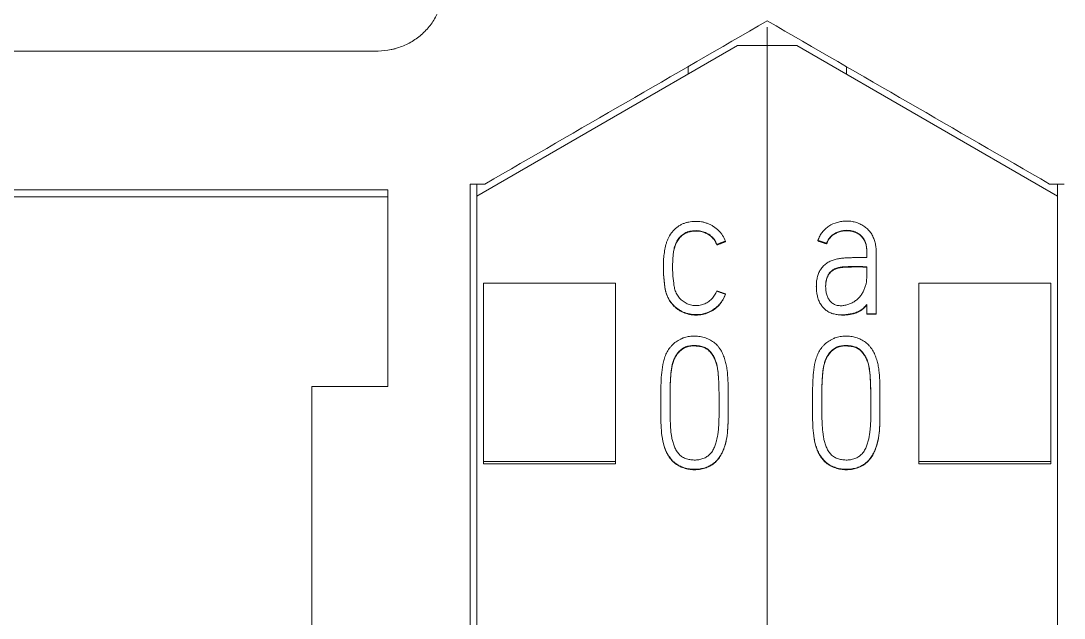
# Model space of a CAD drawing. Header units: millimetres. Extents: x 4137 to 6698, y 1400 to 3585.
# Drawn here: x 5308.94 to 5324.75, y 3351.79 to 3360.83 of the extents above; entities that cross this region are included whole.
import ezdxf

# ---------------------------------------------------------------- set-up
doc = ezdxf.new("R2010")
doc.units = ezdxf.units.MM
doc.layers.add('000-PI-Oprema', color=30, linetype='Continuous', lineweight=5)

msp = doc.modelspace()

# ---------------------------------------------------------------- linework, layer by layer
at = {"layer": '000-PI-Oprema', "color": 0, "linetype": 'ByBlock', "lineweight": 0}
for p, q in [((5320.248, 3360.739), (5320.248, 3360.459)), ((5320.248, 3360.739), (5320.248, 3360.459)), ((5315.848, 3358.178), (5319.798, 3360.459)), ((5320.248, 3360.459), (5319.798, 3360.459)), ((5320.248, 3360.459), (5320.248, 3247.041)), ((5320.248, 3360.459), (5320.248, 3247.041)), ((5320.698, 3360.459), (5320.248, 3360.459)), ((5320.698, 3360.459), (5324.648, 3358.178)), ((5291.348, 3360.378), (5314.348, 3360.378)), ((5314.352, 3360.378), (5314.351, 3360.378)), ((5319.048, 3360.026), (5319.048, 3360.143)), ((5321.448, 3360.026), (5321.448, 3360.143)), ((5314.498, 3358.278), (5306.348, 3358.278)), ((5314.498, 3355.298), (5314.498, 3358.278)), ((5315.748, 3358.364), (5315.969, 3358.364)), ((5315.969, 3358.364), (5315.748, 3358.364)), ((5315.848, 3358.364), (5315.848, 3358.178)), ((5324.748, 3358.364), (5324.526, 3358.364)), ((5324.748, 3358.364), (5324.526, 3358.364)), ((5324.648, 3358.364), (5324.648, 3358.178)), ((5314.498, 3358.172), (5306.348, 3358.172)), ((5315.848, 3249.363), (5315.848, 3358.178)), ((5324.648, 3358.178), (5324.648, 3249.363)), ((5319.485, 3357.448), (5319.485, 3357.442)), ((5319.615, 3357.498), (5319.615, 3357.492)), ((5321.015, 3357.509), (5321.015, 3357.503)), ((5321.148, 3357.465), (5321.148, 3357.459)), ((5321.9, 3357.308), (5321.9, 3357.314)), ((5318.675, 3357.119), (5318.675, 3357.113)), ((5321.756, 3357.109), (5321.756, 3356.971)), ((5315.948, 3354.161), (5315.948, 3356.864)), ((5315.948, 3356.864), (5317.948, 3356.864)), ((5317.948, 3354.161), (5317.948, 3356.864)), ((5320.992, 3356.819), (5320.992, 3356.813)), ((5322.548, 3354.161), (5322.548, 3356.864)), ((5324.548, 3356.864), (5322.548, 3356.864)), ((5324.548, 3354.161), (5324.548, 3356.864)), ((5319.615, 3356.698), (5319.615, 3356.692)), ((5321.756, 3356.54), (5321.756, 3356.397)), ((5321.756, 3356.397), (5321.756, 3356.391)), ((5321.756, 3356.397), (5321.897, 3356.397)), ((5321.897, 3356.391), (5321.756, 3356.391)), ((5321.897, 3356.397), (5321.897, 3356.391)), ((5314.498, 3355.298), (5313.348, 3355.298)), ((5318.633, 3355.065), (5318.633, 3355.059)), ((5320.933, 3355.065), (5320.933, 3355.059)), ((5319.657, 3355.017), (5319.657, 3355.023)), ((5321.957, 3355.017), (5321.957, 3355.023)), ((5315.948, 3354.127), (5315.948, 3354.161)), ((5315.948, 3354.161), (5317.948, 3354.161)), ((5315.948, 3354.127), (5317.948, 3354.127)), ((5317.948, 3354.127), (5317.948, 3354.161)), ((5322.548, 3354.127), (5322.548, 3354.161)), ((5324.548, 3354.161), (5322.548, 3354.161)), ((5324.548, 3354.127), (5322.548, 3354.127)), ((5324.548, 3354.127), (5324.548, 3354.161))]:
    msp.add_line(p, q, dxfattribs=at)
for points, knots in [([(5315.348, 3361.378), (5315.348, 3361.312), (5315.341, 3361.248), (5315.322, 3361.153), (5315.314, 3361.121), (5315.295, 3361.059), (5315.284, 3361.028), (5315.247, 3360.937), (5315.217, 3360.88), (5315.163, 3360.799), (5315.144, 3360.772), (5315.103, 3360.721), (5315.081, 3360.697), (5315.012, 3360.627), (5314.962, 3360.586), (5314.88, 3360.532), (5314.852, 3360.514), (5314.794, 3360.483), (5314.735, 3360.455), (5314.674, 3360.433), (5314.627, 3360.419), (5314.612, 3360.414), (5314.58, 3360.406), (5314.564, 3360.402), (5314.483, 3360.385), (5314.418, 3360.378), (5314.352, 3360.378)], [0, 0, 0, 0, 0.125, 0.125, 0.1875, 0.1875, 0.25, 0.25, 0.375, 0.375, 0.4375, 0.4375, 0.5, 0.5, 0.625, 0.625, 0.6875, 0.6875, 0.75, 0.8125, 0.8125, 0.84375, 0.84375, 0.875, 0.875, 1, 1, 1, 1]), ([(5315.748, 3249.078), (5315.748, 3252.418), (5315.748, 3260.383), (5315.748, 3273.023), (5315.748, 3288.509), (5315.748, 3302.803), (5315.748, 3317.013), (5315.748, 3331.58), (5315.748, 3345.75), (5315.748, 3355.32), (5315.748, 3358.364)], [0, 0, 0, 0, 0.091483, 0.21812, 0.346206, 0.515858, 0.610111, 0.736264, 0.916066, 1, 1, 1, 1]), ([(5319.615, 3357.498), (5319.604, 3357.528), (5319.589, 3357.557), (5319.563, 3357.598), (5319.553, 3357.611), (5319.538, 3357.63), (5319.532, 3357.637), (5319.521, 3357.649), (5319.516, 3357.655), (5319.487, 3357.683), (5319.461, 3357.703), (5319.42, 3357.73), (5319.406, 3357.738), (5319.377, 3357.753), (5319.362, 3357.76), (5319.332, 3357.771), (5319.316, 3357.777), (5319.285, 3357.785), (5319.269, 3357.789), (5319.22, 3357.797), (5319.188, 3357.799), (5319.139, 3357.798), (5319.123, 3357.797), (5319.09, 3357.793), (5319.074, 3357.791), (5319.042, 3357.785), (5319.026, 3357.781), (5318.995, 3357.772), (5318.98, 3357.766), (5318.95, 3357.753), (5318.935, 3357.745), (5318.907, 3357.729), (5318.894, 3357.719), (5318.868, 3357.7), (5318.856, 3357.689), (5318.838, 3357.672), (5318.832, 3357.667), (5318.821, 3357.655), (5318.816, 3357.648), (5318.79, 3357.617), (5318.772, 3357.589), (5318.749, 3357.546), (5318.743, 3357.531), (5318.73, 3357.501), (5318.724, 3357.486), (5318.71, 3357.439), (5318.702, 3357.408), (5318.693, 3357.36), (5318.691, 3357.344), (5318.686, 3357.312), (5318.684, 3357.296), (5318.679, 3357.247), (5318.677, 3357.215), (5318.675, 3357.167), (5318.675, 3357.151), (5318.675, 3357.118), (5318.675, 3357.102), (5318.675, 3357.07), (5318.675, 3357.054), (5318.675, 3357.022), (5318.675, 3357.006), (5318.678, 3356.974), (5318.679, 3356.958), (5318.683, 3356.925), (5318.685, 3356.909), (5318.689, 3356.877), (5318.691, 3356.861), (5318.694, 3356.829), (5318.696, 3356.813), (5318.701, 3356.781), (5318.704, 3356.765), (5318.711, 3356.734), (5318.715, 3356.718), (5318.726, 3356.688), (5318.732, 3356.673), (5318.745, 3356.644), (5318.753, 3356.629), (5318.769, 3356.601), (5318.778, 3356.588), (5318.797, 3356.562), (5318.808, 3356.55), (5318.824, 3356.532), (5318.829, 3356.526), (5318.841, 3356.514), (5318.847, 3356.509), (5318.865, 3356.493), (5318.878, 3356.483), (5318.918, 3356.455), (5318.946, 3356.439), (5318.991, 3356.419), (5319.006, 3356.414), (5319.037, 3356.404), (5319.053, 3356.4), (5319.085, 3356.393), (5319.101, 3356.391), (5319.125, 3356.388), (5319.133, 3356.387), (5319.15, 3356.386), (5319.158, 3356.386), (5319.198, 3356.386), (5319.231, 3356.388), (5319.271, 3356.396), (5319.279, 3356.398), (5319.294, 3356.402), (5319.302, 3356.404), (5319.326, 3356.411), (5319.341, 3356.416), (5319.386, 3356.435), (5319.414, 3356.451), (5319.454, 3356.479), (5319.467, 3356.489), (5319.492, 3356.51), (5319.515, 3356.532), (5319.536, 3356.557), (5319.556, 3356.583), (5319.565, 3356.596), (5319.59, 3356.638), (5319.604, 3356.667), (5319.615, 3356.698)], [0, 0, 0, 0, 0.03125, 0.03125, 0.046875, 0.046875, 0.054687, 0.054687, 0.0625, 0.0625, 0.09375, 0.09375, 0.109375, 0.109375, 0.125, 0.125, 0.140625, 0.140625, 0.15625, 0.15625, 0.1875, 0.1875, 0.203125, 0.203125, 0.21875, 0.21875, 0.234375, 0.234375, 0.25, 0.25, 0.265625, 0.265625, 0.28125, 0.28125, 0.296875, 0.296875, 0.304687, 0.304687, 0.3125, 0.3125, 0.34375, 0.34375, 0.359375, 0.359375, 0.375, 0.375, 0.40625, 0.40625, 0.421875, 0.421875, 0.4375, 0.4375, 0.46875, 0.46875, 0.484375, 0.484375, 0.5, 0.5, 0.515625, 0.515625, 0.53125, 0.53125, 0.546875, 0.546875, 0.5625, 0.5625, 0.578125, 0.578125, 0.59375, 0.59375, 0.609375, 0.609375, 0.625, 0.625, 0.640625, 0.640625, 0.65625, 0.65625, 0.671875, 0.671875, 0.6875, 0.6875, 0.695313, 0.695313, 0.703125, 0.703125, 0.71875, 0.71875, 0.75, 0.75, 0.765625, 0.765625, 0.78125, 0.78125, 0.796875, 0.796875, 0.804688, 0.804688, 0.8125, 0.8125, 0.84375, 0.84375, 0.851563, 0.851563, 0.859375, 0.859375, 0.875, 0.875, 0.90625, 0.90625, 0.921875, 0.921875, 0.9375, 0.953125, 0.953125, 0.96875, 0.96875, 1, 1, 1, 1]), ([(5321.897, 3356.397), (5321.897, 3356.49), (5321.897, 3356.583), (5321.897, 3356.722), (5321.897, 3356.768), (5321.898, 3356.861), (5321.898, 3356.907), (5321.898, 3356.977), (5321.897, 3357), (5321.897, 3357.046), (5321.897, 3357.093), (5321.897, 3357.139), (5321.897, 3357.186), (5321.897, 3357.209), (5321.899, 3357.278), (5321.901, 3357.325), (5321.897, 3357.394), (5321.894, 3357.417), (5321.887, 3357.463), (5321.881, 3357.486), (5321.867, 3357.53), (5321.859, 3357.551), (5321.843, 3357.583), (5321.838, 3357.593), (5321.825, 3357.613), (5321.819, 3357.622), (5321.798, 3357.65), (5321.783, 3357.667), (5321.758, 3357.691), (5321.749, 3357.699), (5321.73, 3357.714), (5321.721, 3357.721), (5321.692, 3357.74), (5321.672, 3357.751), (5321.64, 3357.766), (5321.629, 3357.77), (5321.607, 3357.778), (5321.596, 3357.782), (5321.562, 3357.792), (5321.54, 3357.796), (5321.505, 3357.801), (5321.493, 3357.802), (5321.47, 3357.804), (5321.458, 3357.804), (5321.423, 3357.804), (5321.4, 3357.802), (5321.366, 3357.797), (5321.354, 3357.795), (5321.331, 3357.79), (5321.32, 3357.787), (5321.264, 3357.771), (5321.222, 3357.752), (5321.163, 3357.713), (5321.145, 3357.698), (5321.111, 3357.667), (5321.095, 3357.65), (5321.074, 3357.623), (5321.067, 3357.613), (5321.054, 3357.593), (5321.037, 3357.563), (5321.023, 3357.531), (5321.015, 3357.509)], [0, 0, 0, 0, 0.125, 0.125, 0.1875, 0.1875, 0.25, 0.25, 0.28125, 0.28125, 0.3125, 0.34375, 0.34375, 0.375, 0.375, 0.4375, 0.4375, 0.46875, 0.46875, 0.5, 0.5, 0.53125, 0.53125, 0.546875, 0.546875, 0.5625, 0.5625, 0.59375, 0.59375, 0.609375, 0.609375, 0.625, 0.625, 0.65625, 0.65625, 0.671875, 0.671875, 0.6875, 0.6875, 0.71875, 0.71875, 0.734375, 0.734375, 0.75, 0.75, 0.78125, 0.78125, 0.796875, 0.796875, 0.8125, 0.8125, 0.875, 0.875, 0.90625, 0.90625, 0.9375, 0.9375, 0.953125, 0.953125, 0.96875, 1, 1, 1, 1]), ([(5319.482, 3356.745), (5319.474, 3356.722), (5319.463, 3356.7), (5319.444, 3356.669), (5319.437, 3356.659), (5319.422, 3356.64), (5319.414, 3356.631), (5319.388, 3356.605), (5319.369, 3356.59), (5319.339, 3356.57), (5319.328, 3356.564), (5319.307, 3356.553), (5319.295, 3356.548), (5319.273, 3356.54), (5319.261, 3356.536), (5319.238, 3356.531), (5319.225, 3356.528), (5319.189, 3356.524), (5319.165, 3356.523), (5319.129, 3356.526), (5319.116, 3356.528), (5319.093, 3356.533), (5319.081, 3356.536), (5319.058, 3356.543), (5319.046, 3356.547), (5319.024, 3356.557), (5319.013, 3356.562), (5318.981, 3356.581), (5318.962, 3356.595), (5318.935, 3356.619), (5318.926, 3356.628), (5318.91, 3356.646), (5318.903, 3356.656), (5318.889, 3356.676), (5318.883, 3356.686), (5318.871, 3356.707), (5318.866, 3356.718), (5318.851, 3356.752), (5318.845, 3356.775), (5318.838, 3356.81), (5318.836, 3356.822), (5318.833, 3356.846), (5318.832, 3356.858), (5318.829, 3356.883), (5318.828, 3356.895), (5318.825, 3356.919), (5318.823, 3356.931), (5318.82, 3356.955), (5318.819, 3356.967), (5318.817, 3356.991), (5318.817, 3357.003), (5318.816, 3357.027), (5318.815, 3357.04), (5318.814, 3357.064), (5318.814, 3357.076), (5318.814, 3357.113), (5318.814, 3357.137), (5318.815, 3357.185), (5318.816, 3357.21), (5318.819, 3357.258), (5318.821, 3357.282), (5318.827, 3357.331), (5318.83, 3357.355), (5318.841, 3357.402), (5318.848, 3357.425), (5318.861, 3357.459), (5318.866, 3357.47), (5318.877, 3357.492), (5318.889, 3357.513), (5318.903, 3357.533), (5318.918, 3357.552), (5318.926, 3357.562), (5318.952, 3357.587), (5318.971, 3357.602), (5318.997, 3357.618), (5319.002, 3357.621), (5319.013, 3357.627), (5319.019, 3357.629), (5319.036, 3357.636), (5319.048, 3357.64), (5319.071, 3357.647), (5319.083, 3357.649), (5319.107, 3357.654), (5319.12, 3357.655), (5319.156, 3357.658), (5319.181, 3357.659), (5319.217, 3357.655), (5319.229, 3357.654), (5319.253, 3357.648), (5319.265, 3357.645), (5319.289, 3357.637), (5319.3, 3357.633), (5319.323, 3357.623), (5319.334, 3357.618), (5319.355, 3357.606), (5319.366, 3357.6), (5319.386, 3357.585), (5319.395, 3357.578), (5319.414, 3357.562), (5319.422, 3357.553), (5319.438, 3357.534), (5319.445, 3357.524), (5319.465, 3357.493), (5319.476, 3357.471), (5319.485, 3357.448)], [0, 0, 0, 0, 0.03125, 0.03125, 0.046875, 0.046875, 0.0625, 0.0625, 0.09375, 0.09375, 0.109375, 0.109375, 0.125, 0.125, 0.140625, 0.140625, 0.15625, 0.15625, 0.1875, 0.1875, 0.203125, 0.203125, 0.21875, 0.21875, 0.234375, 0.234375, 0.25, 0.25, 0.28125, 0.28125, 0.296875, 0.296875, 0.3125, 0.3125, 0.328125, 0.328125, 0.34375, 0.34375, 0.375, 0.375, 0.390625, 0.390625, 0.40625, 0.40625, 0.421875, 0.421875, 0.4375, 0.4375, 0.453125, 0.453125, 0.46875, 0.46875, 0.484375, 0.484375, 0.5, 0.5, 0.53125, 0.53125, 0.5625, 0.5625, 0.59375, 0.59375, 0.625, 0.625, 0.65625, 0.65625, 0.671875, 0.671875, 0.6875, 0.703125, 0.703125, 0.71875, 0.71875, 0.75, 0.75, 0.757812, 0.757812, 0.765625, 0.765625, 0.78125, 0.78125, 0.796875, 0.796875, 0.8125, 0.8125, 0.84375, 0.84375, 0.859375, 0.859375, 0.875, 0.875, 0.890625, 0.890625, 0.90625, 0.90625, 0.921875, 0.921875, 0.9375, 0.9375, 0.953125, 0.953125, 0.96875, 0.96875, 1, 1, 1, 1]), ([(5319.485, 3357.442), (5319.476, 3357.465), (5319.465, 3357.487), (5319.446, 3357.517), (5319.438, 3357.527), (5319.423, 3357.546), (5319.414, 3357.555), (5319.387, 3357.579), (5319.367, 3357.593), (5319.325, 3357.617), (5319.302, 3357.626), (5319.268, 3357.638), (5319.256, 3357.641), (5319.232, 3357.647), (5319.22, 3357.649), (5319.196, 3357.651), (5319.184, 3357.652), (5319.159, 3357.652), (5319.147, 3357.651), (5319.123, 3357.649), (5319.11, 3357.648), (5319.086, 3357.644), (5319.074, 3357.641), (5319.051, 3357.635), (5319.039, 3357.631), (5319.017, 3357.622), (5319.005, 3357.617), (5318.974, 3357.598), (5318.954, 3357.583), (5318.928, 3357.558), (5318.92, 3357.549), (5318.905, 3357.53), (5318.898, 3357.52), (5318.885, 3357.499), (5318.879, 3357.489), (5318.868, 3357.467), (5318.863, 3357.456), (5318.849, 3357.422), (5318.842, 3357.399), (5318.831, 3357.352), (5318.827, 3357.328), (5318.821, 3357.28), (5318.819, 3357.255), (5318.816, 3357.207), (5318.815, 3357.183), (5318.814, 3357.143), (5318.814, 3357.127), (5318.814, 3357.112)], [0, 0, 0, 0, 0.063877, 0.063877, 0.095816, 0.095816, 0.127755, 0.127755, 0.191632, 0.191632, 0.255509, 0.255509, 0.287448, 0.287448, 0.319387, 0.319387, 0.351325, 0.351325, 0.383264, 0.383264, 0.415203, 0.415203, 0.447141, 0.447141, 0.47908, 0.47908, 0.511019, 0.511019, 0.574896, 0.574896, 0.606835, 0.606835, 0.638774, 0.638774, 0.670712, 0.670712, 0.702651, 0.702651, 0.766528, 0.766528, 0.830406, 0.830406, 0.894283, 0.894283, 0.95816, 0.95816, 1, 1, 1, 1]), ([(5321.148, 3357.465), (5321.155, 3357.484), (5321.163, 3357.503), (5321.179, 3357.529), (5321.185, 3357.538), (5321.197, 3357.554), (5321.204, 3357.562), (5321.226, 3357.583), (5321.242, 3357.596), (5321.276, 3357.618), (5321.295, 3357.628), (5321.332, 3357.643), (5321.352, 3357.649), (5321.392, 3357.658), (5321.412, 3357.661), (5321.443, 3357.663), (5321.453, 3357.663), (5321.473, 3357.662), (5321.484, 3357.662), (5321.514, 3357.658), (5321.534, 3357.654), (5321.563, 3357.645), (5321.573, 3357.642), (5321.592, 3357.634), (5321.601, 3357.63), (5321.629, 3357.615), (5321.645, 3357.604), (5321.669, 3357.584), (5321.676, 3357.576), (5321.69, 3357.561), (5321.703, 3357.545), (5321.714, 3357.528), (5321.724, 3357.51), (5321.728, 3357.501), (5321.74, 3357.473), (5321.745, 3357.453), (5321.751, 3357.423), (5321.753, 3357.413), (5321.755, 3357.392), (5321.755, 3357.382), (5321.756, 3357.352), (5321.756, 3357.331), (5321.756, 3357.29), (5321.756, 3357.27), (5321.756, 3357.25)], [0, 0, 0, 0, 0.0625, 0.0625, 0.09375, 0.09375, 0.125, 0.125, 0.1875, 0.1875, 0.25, 0.25, 0.3125, 0.3125, 0.375, 0.375, 0.40625, 0.40625, 0.4375, 0.4375, 0.5, 0.5, 0.53125, 0.53125, 0.5625, 0.5625, 0.625, 0.625, 0.65625, 0.65625, 0.6875, 0.71875, 0.71875, 0.75, 0.75, 0.8125, 0.8125, 0.84375, 0.84375, 0.875, 0.875, 0.9375, 0.9375, 1, 1, 1, 1]), ([(5321.756, 3357.336), (5321.756, 3357.346), (5321.756, 3357.356), (5321.755, 3357.376), (5321.755, 3357.386), (5321.753, 3357.406), (5321.751, 3357.416), (5321.746, 3357.446), (5321.74, 3357.466), (5321.728, 3357.494), (5321.724, 3357.504), (5321.714, 3357.522), (5321.703, 3357.539), (5321.69, 3357.555), (5321.677, 3357.57), (5321.669, 3357.577), (5321.646, 3357.597), (5321.629, 3357.609), (5321.602, 3357.623), (5321.593, 3357.628), (5321.574, 3357.636), (5321.554, 3357.642), (5321.535, 3357.647), (5321.514, 3357.651), (5321.504, 3357.653), (5321.474, 3357.657), (5321.453, 3357.657), (5321.423, 3357.656), (5321.412, 3357.655), (5321.392, 3357.652), (5321.382, 3357.65), (5321.352, 3357.643), (5321.332, 3357.637), (5321.304, 3357.625), (5321.295, 3357.621), (5321.277, 3357.612), (5321.268, 3357.606), (5321.242, 3357.59), (5321.226, 3357.577), (5321.204, 3357.555), (5321.197, 3357.548), (5321.185, 3357.531), (5321.173, 3357.514), (5321.164, 3357.496), (5321.156, 3357.478), (5321.152, 3357.468), (5321.148, 3357.459)], [0, 0, 0, 0, 0.033132, 0.033132, 0.067663, 0.067663, 0.102194, 0.102194, 0.171256, 0.171256, 0.205787, 0.205787, 0.240318, 0.274849, 0.274849, 0.30938, 0.30938, 0.378442, 0.378442, 0.412973, 0.412973, 0.447504, 0.482035, 0.482035, 0.516566, 0.516566, 0.585628, 0.585628, 0.620159, 0.620159, 0.65469, 0.65469, 0.723752, 0.723752, 0.758283, 0.758283, 0.792814, 0.792814, 0.861876, 0.861876, 0.896407, 0.896407, 0.930938, 0.965469, 0.965469, 1, 1, 1, 1]), ([(5319.615, 3356.692), (5319.604, 3356.661), (5319.59, 3356.632), (5319.565, 3356.591), (5319.556, 3356.577), (5319.542, 3356.558), (5319.537, 3356.551), (5319.526, 3356.539), (5319.521, 3356.533), (5319.493, 3356.503), (5319.469, 3356.483), (5319.429, 3356.455), (5319.415, 3356.446), (5319.387, 3356.43), (5319.372, 3356.423), (5319.342, 3356.411), (5319.327, 3356.405), (5319.296, 3356.396), (5319.281, 3356.392), (5319.232, 3356.382), (5319.2, 3356.38), (5319.152, 3356.38), (5319.135, 3356.381), (5319.103, 3356.384), (5319.087, 3356.387), (5319.039, 3356.397), (5319.008, 3356.406), (5318.963, 3356.425), (5318.949, 3356.432), (5318.92, 3356.448), (5318.907, 3356.456), (5318.88, 3356.475), (5318.861, 3356.49), (5318.843, 3356.506), (5318.832, 3356.517), (5318.826, 3356.523), (5318.81, 3356.541), (5318.799, 3356.554), (5318.78, 3356.579), (5318.771, 3356.593), (5318.754, 3356.62), (5318.747, 3356.635), (5318.733, 3356.664), (5318.727, 3356.679), (5318.716, 3356.709), (5318.712, 3356.725), (5318.704, 3356.756), (5318.701, 3356.772), (5318.696, 3356.804), (5318.695, 3356.82), (5318.691, 3356.852), (5318.69, 3356.868), (5318.686, 3356.9), (5318.684, 3356.916), (5318.68, 3356.949), (5318.678, 3356.965), (5318.676, 3356.997), (5318.675, 3357.013), (5318.675, 3357.045), (5318.675, 3357.061), (5318.675, 3357.089), (5318.675, 3357.101), (5318.675, 3357.113)], [0, 0, 0, 0, 0.061089, 0.061089, 0.091634, 0.091634, 0.106906, 0.106906, 0.122178, 0.122178, 0.183268, 0.183268, 0.213812, 0.213812, 0.244357, 0.244357, 0.274901, 0.274901, 0.305446, 0.305446, 0.366535, 0.366535, 0.39708, 0.39708, 0.427625, 0.427625, 0.488714, 0.488714, 0.519258, 0.519258, 0.549803, 0.549803, 0.580348, 0.59562, 0.59562, 0.610892, 0.610892, 0.641437, 0.641437, 0.671981, 0.671981, 0.702526, 0.702526, 0.733071, 0.733071, 0.763615, 0.763615, 0.79416, 0.79416, 0.824704, 0.824704, 0.855249, 0.855249, 0.885794, 0.885794, 0.916338, 0.916338, 0.946883, 0.946883, 0.977428, 0.977428, 1, 1, 1, 1]), ([(5321.756, 3357.25), (5321.712, 3357.251), (5321.668, 3357.251), (5321.602, 3357.25), (5321.58, 3357.25), (5321.536, 3357.249), (5321.491, 3357.248), (5321.447, 3357.246), (5321.403, 3357.243), (5321.381, 3357.241), (5321.338, 3357.235), (5321.316, 3357.231), (5321.284, 3357.224), (5321.273, 3357.221), (5321.252, 3357.215), (5321.242, 3357.211), (5321.211, 3357.199), (5321.191, 3357.19), (5321.153, 3357.168), (5321.135, 3357.156), (5321.102, 3357.127), (5321.087, 3357.111), (5321.06, 3357.077), (5321.048, 3357.058), (5321.029, 3357.019), (5321.021, 3356.998), (5321.008, 3356.957), (5321.003, 3356.935), (5320.998, 3356.903), (5320.996, 3356.892), (5320.994, 3356.87), (5320.992, 3356.838), (5320.992, 3356.805), (5320.994, 3356.762), (5320.996, 3356.74), (5321.001, 3356.708), (5321.002, 3356.697), (5321.007, 3356.676), (5321.009, 3356.665), (5321.017, 3356.633), (5321.024, 3356.612), (5321.037, 3356.582), (5321.042, 3356.572), (5321.052, 3356.553), (5321.058, 3356.544), (5321.076, 3356.516), (5321.089, 3356.499), (5321.112, 3356.476), (5321.12, 3356.468), (5321.137, 3356.454), (5321.146, 3356.448), (5321.173, 3356.43), (5321.193, 3356.42), (5321.224, 3356.407), (5321.234, 3356.404), (5321.255, 3356.397), (5321.266, 3356.395), (5321.298, 3356.388), (5321.32, 3356.385), (5321.364, 3356.382), (5321.386, 3356.382), (5321.43, 3356.385), (5321.452, 3356.388), (5321.495, 3356.394), (5321.516, 3356.398), (5321.549, 3356.406), (5321.559, 3356.408), (5321.58, 3356.414), (5321.591, 3356.418), (5321.622, 3356.429), (5321.642, 3356.439), (5321.669, 3356.456), (5321.678, 3356.463), (5321.696, 3356.476), (5321.704, 3356.484), (5321.728, 3356.506), (5321.742, 3356.523), (5321.756, 3356.54)], [0, 0, 0, 0, 0.0625, 0.0625, 0.09375, 0.09375, 0.125, 0.15625, 0.15625, 0.1875, 0.1875, 0.21875, 0.21875, 0.234375, 0.234375, 0.25, 0.25, 0.28125, 0.28125, 0.3125, 0.3125, 0.34375, 0.34375, 0.375, 0.375, 0.40625, 0.40625, 0.4375, 0.4375, 0.453125, 0.453125, 0.46875, 0.5, 0.5, 0.53125, 0.53125, 0.546875, 0.546875, 0.5625, 0.5625, 0.59375, 0.59375, 0.609375, 0.609375, 0.625, 0.625, 0.65625, 0.65625, 0.671875, 0.671875, 0.6875, 0.6875, 0.71875, 0.71875, 0.734375, 0.734375, 0.75, 0.75, 0.78125, 0.78125, 0.8125, 0.8125, 0.84375, 0.84375, 0.875, 0.875, 0.890625, 0.890625, 0.90625, 0.90625, 0.9375, 0.9375, 0.953125, 0.953125, 0.96875, 0.96875, 1, 1, 1, 1]), ([(5321.756, 3356.971), (5321.757, 3356.931), (5321.753, 3356.893), (5321.743, 3356.845), (5321.741, 3356.835), (5321.736, 3356.817), (5321.733, 3356.807), (5321.723, 3356.779), (5321.716, 3356.761), (5321.699, 3356.726), (5321.689, 3356.709), (5321.673, 3356.685), (5321.667, 3356.677), (5321.655, 3356.662), (5321.649, 3356.654), (5321.629, 3356.632), (5321.614, 3356.619), (5321.584, 3356.595), (5321.568, 3356.584), (5321.542, 3356.569), (5321.533, 3356.565), (5321.515, 3356.556), (5321.506, 3356.552), (5321.478, 3356.541), (5321.46, 3356.536), (5321.421, 3356.526), (5321.401, 3356.523), (5321.372, 3356.521), (5321.362, 3356.521), (5321.342, 3356.522), (5321.332, 3356.523), (5321.303, 3356.527), (5321.284, 3356.533), (5321.257, 3356.546), (5321.248, 3356.551), (5321.232, 3356.562), (5321.224, 3356.568), (5321.21, 3356.581), (5321.203, 3356.588), (5321.19, 3356.604), (5321.185, 3356.612), (5321.174, 3356.628), (5321.17, 3356.637), (5321.161, 3356.655), (5321.158, 3356.664), (5321.148, 3356.692), (5321.144, 3356.711), (5321.139, 3356.74), (5321.138, 3356.75), (5321.136, 3356.77), (5321.131, 3356.818), (5321.134, 3356.867), (5321.144, 3356.915), (5321.147, 3356.925), (5321.153, 3356.944), (5321.156, 3356.953), (5321.167, 3356.98), (5321.177, 3356.998), (5321.195, 3357.021), (5321.201, 3357.029), (5321.216, 3357.043), (5321.223, 3357.049), (5321.239, 3357.061), (5321.248, 3357.066), (5321.265, 3357.075), (5321.274, 3357.08), (5321.302, 3357.091), (5321.321, 3357.097), (5321.36, 3357.105), (5321.379, 3357.108), (5321.419, 3357.111), (5321.439, 3357.112), (5321.478, 3357.113), (5321.498, 3357.113), (5321.558, 3357.114), (5321.597, 3357.115), (5321.677, 3357.114), (5321.716, 3357.112), (5321.756, 3357.109)], [0, 0, 0, 0, 0.0625, 0.0625, 0.078125, 0.078125, 0.09375, 0.09375, 0.125, 0.125, 0.15625, 0.15625, 0.171875, 0.171875, 0.1875, 0.1875, 0.21875, 0.21875, 0.25, 0.25, 0.265625, 0.265625, 0.28125, 0.28125, 0.3125, 0.3125, 0.34375, 0.34375, 0.359375, 0.359375, 0.375, 0.375, 0.40625, 0.40625, 0.421875, 0.421875, 0.4375, 0.4375, 0.453125, 0.453125, 0.46875, 0.46875, 0.484375, 0.484375, 0.5, 0.5, 0.53125, 0.53125, 0.546875, 0.546875, 0.5625, 0.625, 0.625, 0.640625, 0.640625, 0.65625, 0.65625, 0.6875, 0.6875, 0.703125, 0.703125, 0.71875, 0.71875, 0.734375, 0.734375, 0.75, 0.75, 0.78125, 0.78125, 0.8125, 0.8125, 0.84375, 0.84375, 0.875, 0.875, 0.9375, 0.9375, 1, 1, 1, 1]), ([(5321.756, 3357.103), (5321.717, 3357.106), (5321.679, 3357.108), (5321.601, 3357.109), (5321.563, 3357.108), (5321.505, 3357.107), (5321.486, 3357.107), (5321.447, 3357.106), (5321.428, 3357.105), (5321.39, 3357.102), (5321.37, 3357.1), (5321.342, 3357.095), (5321.332, 3357.093), (5321.313, 3357.088), (5321.304, 3357.085), (5321.275, 3357.074), (5321.258, 3357.066), (5321.232, 3357.05), (5321.224, 3357.044), (5321.209, 3357.031), (5321.202, 3357.024), (5321.19, 3357.009), (5321.184, 3357), (5321.173, 3356.984), (5321.168, 3356.975), (5321.16, 3356.957), (5321.156, 3356.948), (5321.15, 3356.929), (5321.147, 3356.92), (5321.137, 3356.878), (5321.133, 3356.846), (5321.133, 3356.813)], [0, 0, 0, 0, 0.14645, 0.14645, 0.292901, 0.292901, 0.366126, 0.366126, 0.439351, 0.439351, 0.512576, 0.512576, 0.549189, 0.549189, 0.585802, 0.585802, 0.659027, 0.659027, 0.695639, 0.695639, 0.732252, 0.732252, 0.768865, 0.768865, 0.805477, 0.805477, 0.84209, 0.84209, 0.878702, 0.878702, 1, 1, 1, 1]), ([(5321.756, 3356.534), (5321.743, 3356.517), (5321.728, 3356.5), (5321.705, 3356.478), (5321.696, 3356.471), (5321.679, 3356.457), (5321.67, 3356.451), (5321.642, 3356.433), (5321.623, 3356.424), (5321.582, 3356.408), (5321.561, 3356.402), (5321.518, 3356.392), (5321.496, 3356.389), (5321.453, 3356.382), (5321.421, 3356.378), (5321.387, 3356.376), (5321.376, 3356.376)], [0, 0, 0, 0, 0.15321, 0.15321, 0.229815, 0.229815, 0.306419, 0.306419, 0.459629, 0.459629, 0.612839, 0.612839, 0.766049, 0.766049, 0.919258, 1, 1, 1, 1]), ([(5318.974, 3356.033), (5319, 3356.043), (5319.026, 3356.049), (5319.078, 3356.059), (5319.105, 3356.062), (5319.16, 3356.062), (5319.187, 3356.061), (5319.24, 3356.053), (5319.266, 3356.048), (5319.318, 3356.032), (5319.344, 3356.023), (5319.38, 3356.006), (5319.392, 3355.999), (5319.415, 3355.985), (5319.426, 3355.978), (5319.459, 3355.953), (5319.478, 3355.935), (5319.504, 3355.905), (5319.513, 3355.894), (5319.528, 3355.872), (5319.536, 3355.861), (5319.557, 3355.826), (5319.569, 3355.803), (5319.59, 3355.754), (5319.599, 3355.729), (5319.611, 3355.69), (5319.614, 3355.677), (5319.621, 3355.651), (5319.63, 3355.612), (5319.645, 3355.521), (5319.65, 3355.442), (5319.654, 3355.337), (5319.656, 3355.284), (5319.657, 3355.178), (5319.657, 3355.125), (5319.657, 3355.02), (5319.657, 3354.914), (5319.655, 3354.808), (5319.652, 3354.703), (5319.65, 3354.65), (5319.639, 3354.545), (5319.63, 3354.493), (5319.613, 3354.428), (5319.609, 3354.415), (5319.601, 3354.389), (5319.596, 3354.376), (5319.582, 3354.339), (5319.572, 3354.314), (5319.553, 3354.278), (5319.546, 3354.266), (5319.532, 3354.243), (5319.525, 3354.232), (5319.502, 3354.199), (5319.484, 3354.179), (5319.455, 3354.151), (5319.445, 3354.142), (5319.423, 3354.126), (5319.412, 3354.118), (5319.378, 3354.097), (5319.353, 3354.085), (5319.315, 3354.071), (5319.302, 3354.067), (5319.276, 3354.06), (5319.263, 3354.057), (5319.223, 3354.049), (5319.196, 3354.046), (5319.142, 3354.044), (5319.115, 3354.045), (5319.061, 3354.051), (5319.035, 3354.056), (5318.996, 3354.067), (5318.983, 3354.071), (5318.957, 3354.08), (5318.944, 3354.085), (5318.908, 3354.102), (5318.884, 3354.116), (5318.851, 3354.14), (5318.841, 3354.148), (5318.821, 3354.167), (5318.811, 3354.176), (5318.784, 3354.206), (5318.768, 3354.228), (5318.746, 3354.262), (5318.739, 3354.274), (5318.726, 3354.297), (5318.72, 3354.309), (5318.704, 3354.346), (5318.694, 3354.371), (5318.682, 3354.41), (5318.679, 3354.423), (5318.672, 3354.449), (5318.669, 3354.462), (5318.661, 3354.502), (5318.656, 3354.528), (5318.638, 3354.66), (5318.636, 3354.767), (5318.634, 3354.927), (5318.633, 3354.98), (5318.633, 3355.087), (5318.633, 3355.14), (5318.634, 3355.247), (5318.636, 3355.3), (5318.64, 3355.407), (5318.644, 3355.46), (5318.655, 3355.565), (5318.662, 3355.618), (5318.68, 3355.696), (5318.688, 3355.722), (5318.702, 3355.761), (5318.707, 3355.774), (5318.718, 3355.799), (5318.724, 3355.811), (5318.744, 3355.846), (5318.759, 3355.869), (5318.785, 3355.901), (5318.794, 3355.911), (5318.813, 3355.931), (5318.823, 3355.94), (5318.854, 3355.967), (5318.876, 3355.983), (5318.911, 3356.004), (5318.924, 3356.011), (5318.942, 3356.02), (5318.952, 3356.024), (5318.961, 3356.028), (5318.968, 3356.031), (5318.971, 3356.032), (5318.974, 3356.033)], [0, 0, 0, 0, 0.015625, 0.015625, 0.03125, 0.03125, 0.046875, 0.046875, 0.0625, 0.0625, 0.078125, 0.078125, 0.085938, 0.085938, 0.09375, 0.09375, 0.109375, 0.109375, 0.117188, 0.117188, 0.125, 0.125, 0.140625, 0.140625, 0.15625, 0.15625, 0.164063, 0.164063, 0.171875, 0.1875, 0.21875, 0.21875, 0.25, 0.25, 0.28125, 0.28125, 0.3125, 0.34375, 0.34375, 0.375, 0.375, 0.40625, 0.40625, 0.414063, 0.414063, 0.421875, 0.421875, 0.4375, 0.4375, 0.445313, 0.445313, 0.453125, 0.453125, 0.46875, 0.46875, 0.476563, 0.476563, 0.484375, 0.484375, 0.5, 0.5, 0.507813, 0.507813, 0.515625, 0.515625, 0.53125, 0.53125, 0.546875, 0.546875, 0.5625, 0.5625, 0.570313, 0.570313, 0.578125, 0.578125, 0.59375, 0.59375, 0.601563, 0.601563, 0.609375, 0.609375, 0.625, 0.625, 0.632813, 0.632813, 0.640625, 0.640625, 0.65625, 0.65625, 0.664063, 0.664063, 0.671875, 0.671875, 0.6875, 0.6875, 0.75, 0.75, 0.78125, 0.78125, 0.8125, 0.8125, 0.84375, 0.84375, 0.875, 0.875, 0.90625, 0.90625, 0.921875, 0.921875, 0.929688, 0.929688, 0.9375, 0.9375, 0.953125, 0.953125, 0.960938, 0.960938, 0.96875, 0.96875, 0.984375, 0.984375, 0.992188, 0.992188, 0.996094, 0.998047, 0.998047, 1, 1, 1, 1]), ([(5321.274, 3356.033), (5321.3, 3356.043), (5321.326, 3356.049), (5321.378, 3356.059), (5321.405, 3356.062), (5321.46, 3356.062), (5321.487, 3356.061), (5321.54, 3356.053), (5321.566, 3356.048), (5321.618, 3356.032), (5321.644, 3356.023), (5321.68, 3356.006), (5321.692, 3355.999), (5321.715, 3355.985), (5321.726, 3355.978), (5321.759, 3355.953), (5321.778, 3355.935), (5321.804, 3355.905), (5321.813, 3355.894), (5321.828, 3355.872), (5321.836, 3355.861), (5321.857, 3355.826), (5321.869, 3355.803), (5321.89, 3355.754), (5321.899, 3355.729), (5321.911, 3355.69), (5321.914, 3355.677), (5321.921, 3355.651), (5321.93, 3355.612), (5321.945, 3355.521), (5321.95, 3355.442), (5321.954, 3355.337), (5321.956, 3355.284), (5321.957, 3355.178), (5321.957, 3355.125), (5321.957, 3355.02), (5321.957, 3354.914), (5321.955, 3354.808), (5321.952, 3354.703), (5321.95, 3354.65), (5321.939, 3354.545), (5321.93, 3354.493), (5321.913, 3354.428), (5321.909, 3354.415), (5321.901, 3354.389), (5321.896, 3354.376), (5321.882, 3354.339), (5321.872, 3354.314), (5321.853, 3354.278), (5321.846, 3354.266), (5321.832, 3354.243), (5321.825, 3354.232), (5321.802, 3354.199), (5321.784, 3354.179), (5321.755, 3354.151), (5321.745, 3354.142), (5321.723, 3354.126), (5321.712, 3354.118), (5321.678, 3354.097), (5321.653, 3354.085), (5321.615, 3354.071), (5321.602, 3354.067), (5321.576, 3354.06), (5321.563, 3354.057), (5321.523, 3354.049), (5321.496, 3354.046), (5321.442, 3354.044), (5321.415, 3354.045), (5321.361, 3354.051), (5321.335, 3354.056), (5321.296, 3354.067), (5321.283, 3354.071), (5321.257, 3354.08), (5321.244, 3354.085), (5321.208, 3354.102), (5321.184, 3354.116), (5321.151, 3354.14), (5321.141, 3354.148), (5321.121, 3354.167), (5321.111, 3354.176), (5321.084, 3354.206), (5321.068, 3354.228), (5321.046, 3354.262), (5321.039, 3354.274), (5321.026, 3354.297), (5321.02, 3354.309), (5321.004, 3354.346), (5320.994, 3354.371), (5320.982, 3354.41), (5320.979, 3354.423), (5320.972, 3354.449), (5320.969, 3354.462), (5320.961, 3354.502), (5320.956, 3354.528), (5320.938, 3354.66), (5320.936, 3354.767), (5320.934, 3354.927), (5320.933, 3354.98), (5320.933, 3355.087), (5320.933, 3355.14), (5320.934, 3355.247), (5320.936, 3355.3), (5320.94, 3355.407), (5320.944, 3355.46), (5320.955, 3355.565), (5320.962, 3355.618), (5320.98, 3355.696), (5320.988, 3355.722), (5321.002, 3355.761), (5321.007, 3355.774), (5321.018, 3355.799), (5321.024, 3355.811), (5321.044, 3355.846), (5321.059, 3355.869), (5321.085, 3355.901), (5321.094, 3355.911), (5321.113, 3355.931), (5321.123, 3355.94), (5321.154, 3355.967), (5321.176, 3355.983), (5321.211, 3356.004), (5321.224, 3356.011), (5321.242, 3356.02), (5321.252, 3356.024), (5321.261, 3356.028), (5321.268, 3356.031), (5321.271, 3356.032), (5321.274, 3356.033)], [0, 0, 0, 0, 0.015625, 0.015625, 0.03125, 0.03125, 0.046875, 0.046875, 0.0625, 0.0625, 0.078125, 0.078125, 0.085937, 0.085937, 0.09375, 0.09375, 0.109375, 0.109375, 0.117187, 0.117187, 0.125, 0.125, 0.140625, 0.140625, 0.15625, 0.15625, 0.164062, 0.164062, 0.171875, 0.1875, 0.21875, 0.21875, 0.25, 0.25, 0.28125, 0.28125, 0.3125, 0.34375, 0.34375, 0.375, 0.375, 0.40625, 0.40625, 0.414062, 0.414062, 0.421875, 0.421875, 0.4375, 0.4375, 0.445312, 0.445312, 0.453125, 0.453125, 0.46875, 0.46875, 0.476562, 0.476562, 0.484375, 0.484375, 0.5, 0.5, 0.507812, 0.507812, 0.515625, 0.515625, 0.53125, 0.53125, 0.546875, 0.546875, 0.5625, 0.5625, 0.570312, 0.570312, 0.578125, 0.578125, 0.59375, 0.59375, 0.601562, 0.601562, 0.609375, 0.609375, 0.625, 0.625, 0.632812, 0.632812, 0.640625, 0.640625, 0.65625, 0.65625, 0.664062, 0.664062, 0.671875, 0.671875, 0.6875, 0.6875, 0.75, 0.75, 0.78125, 0.78125, 0.8125, 0.8125, 0.84375, 0.84375, 0.875, 0.875, 0.90625, 0.90625, 0.921875, 0.921875, 0.929687, 0.929687, 0.9375, 0.9375, 0.953125, 0.953125, 0.960937, 0.960937, 0.96875, 0.96875, 0.984375, 0.984375, 0.992187, 0.992187, 0.996094, 0.998047, 0.998047, 1, 1, 1, 1]), ([(5319.317, 3355.881), (5319.337, 3355.87), (5319.355, 3355.856), (5319.387, 3355.825), (5319.401, 3355.807), (5319.426, 3355.77), (5319.437, 3355.751), (5319.456, 3355.711), (5319.465, 3355.69), (5319.486, 3355.627), (5319.495, 3355.583), (5319.503, 3355.517), (5319.505, 3355.495), (5319.508, 3355.451), (5319.51, 3355.428), (5319.515, 3355.317), (5319.517, 3355.228), (5319.519, 3355.05), (5319.518, 3354.961), (5319.517, 3354.827), (5319.516, 3354.761), (5319.512, 3354.694), (5319.508, 3354.649), (5319.506, 3354.627), (5319.498, 3354.561), (5319.49, 3354.517), (5319.473, 3354.453), (5319.467, 3354.432), (5319.452, 3354.389), (5319.443, 3354.369), (5319.427, 3354.339), (5319.422, 3354.329), (5319.41, 3354.31), (5319.403, 3354.301), (5319.382, 3354.275), (5319.367, 3354.259), (5319.339, 3354.239), (5319.33, 3354.233), (5319.31, 3354.222), (5319.3, 3354.217), (5319.28, 3354.209), (5319.269, 3354.205), (5319.247, 3354.198), (5319.236, 3354.195), (5319.204, 3354.189), (5319.181, 3354.186), (5319.148, 3354.185), (5319.136, 3354.185), (5319.114, 3354.186), (5319.103, 3354.187), (5319.07, 3354.192), (5319.048, 3354.196), (5319.016, 3354.207), (5319.005, 3354.211), (5318.984, 3354.22), (5318.965, 3354.23), (5318.946, 3354.243), (5318.928, 3354.256), (5318.92, 3354.264), (5318.904, 3354.28), (5318.897, 3354.289), (5318.884, 3354.306), (5318.877, 3354.316), (5318.86, 3354.345), (5318.851, 3354.365), (5318.834, 3354.406), (5318.827, 3354.427), (5318.815, 3354.47), (5318.809, 3354.492), (5318.8, 3354.535), (5318.789, 3354.6), (5318.784, 3354.666), (5318.776, 3354.797), (5318.775, 3354.885), (5318.775, 3355.016), (5318.775, 3355.06), (5318.775, 3355.148), (5318.775, 3355.192), (5318.777, 3355.28), (5318.778, 3355.324), (5318.782, 3355.412), (5318.785, 3355.456), (5318.793, 3355.543), (5318.799, 3355.587), (5318.812, 3355.64), (5318.815, 3355.651), (5318.821, 3355.672), (5318.824, 3355.682), (5318.836, 3355.713), (5318.845, 3355.733), (5318.867, 3355.771), (5318.879, 3355.79), (5318.907, 3355.824), (5318.922, 3355.84), (5318.948, 3355.861), (5318.957, 3355.868), (5318.975, 3355.88), (5318.985, 3355.885), (5319.004, 3355.895), (5319.015, 3355.899), (5319.036, 3355.906), (5319.047, 3355.909), (5319.079, 3355.916), (5319.101, 3355.918), (5319.134, 3355.919), (5319.145, 3355.919), (5319.168, 3355.918), (5319.179, 3355.917), (5319.212, 3355.914), (5319.233, 3355.91), (5319.266, 3355.902), (5319.276, 3355.899), (5319.292, 3355.893), (5319.3, 3355.889), (5319.307, 3355.886), (5319.312, 3355.883), (5319.315, 3355.882), (5319.317, 3355.881)], [0, 0, 0, 0, 0.015625, 0.015625, 0.03125, 0.03125, 0.046875, 0.046875, 0.0625, 0.0625, 0.09375, 0.09375, 0.109375, 0.109375, 0.125, 0.125, 0.1875, 0.1875, 0.25, 0.25, 0.28125, 0.296875, 0.296875, 0.3125, 0.3125, 0.34375, 0.34375, 0.359375, 0.359375, 0.375, 0.375, 0.382813, 0.382813, 0.390625, 0.390625, 0.40625, 0.40625, 0.414063, 0.414063, 0.421875, 0.421875, 0.429688, 0.429688, 0.4375, 0.4375, 0.453125, 0.453125, 0.460938, 0.460938, 0.46875, 0.46875, 0.484375, 0.484375, 0.492188, 0.492188, 0.5, 0.507813, 0.507813, 0.515625, 0.515625, 0.523438, 0.523438, 0.53125, 0.53125, 0.546875, 0.546875, 0.5625, 0.5625, 0.578125, 0.578125, 0.59375, 0.625, 0.625, 0.6875, 0.6875, 0.71875, 0.71875, 0.75, 0.75, 0.78125, 0.78125, 0.8125, 0.8125, 0.84375, 0.84375, 0.851562, 0.851562, 0.859375, 0.859375, 0.875, 0.875, 0.890625, 0.890625, 0.90625, 0.90625, 0.914062, 0.914062, 0.921875, 0.921875, 0.929687, 0.929687, 0.9375, 0.9375, 0.953125, 0.953125, 0.960937, 0.960937, 0.96875, 0.96875, 0.984375, 0.984375, 0.992187, 0.992187, 0.996094, 0.998047, 0.998047, 1, 1, 1, 1]), ([(5319.317, 3355.875), (5319.297, 3355.885), (5319.276, 3355.893), (5319.244, 3355.901), (5319.233, 3355.904), (5319.211, 3355.907), (5319.2, 3355.909), (5319.166, 3355.912), (5319.144, 3355.913), (5319.1, 3355.912), (5319.078, 3355.909), (5319.045, 3355.902), (5319.034, 3355.899), (5319.012, 3355.892), (5319.002, 3355.888), (5318.982, 3355.878), (5318.972, 3355.872), (5318.954, 3355.859), (5318.945, 3355.852), (5318.928, 3355.838), (5318.92, 3355.83), (5318.904, 3355.814), (5318.897, 3355.805), (5318.876, 3355.779), (5318.864, 3355.76), (5318.848, 3355.731), (5318.843, 3355.721), (5318.834, 3355.701), (5318.829, 3355.69), (5318.818, 3355.658), (5318.812, 3355.637), (5318.798, 3355.572), (5318.792, 3355.528), (5318.784, 3355.44), (5318.781, 3355.396), (5318.777, 3355.307), (5318.776, 3355.263), (5318.775, 3355.174), (5318.775, 3355.13), (5318.775, 3355.047), (5318.775, 3355.008), (5318.775, 3354.97)], [0, 0, 0, 0, 0.050638, 0.050638, 0.075957, 0.075957, 0.101276, 0.101276, 0.151914, 0.151914, 0.202552, 0.202552, 0.227871, 0.227871, 0.25319, 0.25319, 0.278509, 0.278509, 0.303828, 0.303828, 0.329147, 0.329147, 0.354466, 0.354466, 0.405104, 0.405104, 0.430423, 0.430423, 0.455742, 0.455742, 0.50638, 0.50638, 0.607656, 0.607656, 0.708933, 0.708933, 0.810209, 0.810209, 0.911485, 0.911485, 1, 1, 1, 1]), ([(5319.518, 3355.065), (5319.518, 3355.09), (5319.518, 3355.115), (5319.517, 3355.229), (5319.515, 3355.317), (5319.508, 3355.449), (5319.506, 3355.493), (5319.494, 3355.581), (5319.485, 3355.624), (5319.464, 3355.686), (5319.456, 3355.706), (5319.441, 3355.736), (5319.436, 3355.746), (5319.425, 3355.765), (5319.413, 3355.784), (5319.4, 3355.802), (5319.386, 3355.819), (5319.378, 3355.827), (5319.362, 3355.842), (5319.354, 3355.85), (5319.341, 3355.86), (5319.336, 3355.863), (5319.327, 3355.869), (5319.322, 3355.872), (5319.317, 3355.875)], [0, 0, 0, 0, 0.086827, 0.086827, 0.391218, 0.391218, 0.543414, 0.543414, 0.695609, 0.695609, 0.771707, 0.771707, 0.809756, 0.809756, 0.847805, 0.885853, 0.885853, 0.923902, 0.923902, 0.961951, 0.961951, 0.980976, 0.980976, 1, 1, 1, 1]), ([(5321.617, 3355.881), (5321.637, 3355.87), (5321.655, 3355.856), (5321.687, 3355.825), (5321.701, 3355.807), (5321.726, 3355.77), (5321.737, 3355.751), (5321.756, 3355.711), (5321.765, 3355.69), (5321.786, 3355.627), (5321.795, 3355.583), (5321.803, 3355.517), (5321.805, 3355.495), (5321.808, 3355.451), (5321.81, 3355.428), (5321.815, 3355.317), (5321.817, 3355.228), (5321.819, 3355.05), (5321.818, 3354.961), (5321.817, 3354.827), (5321.816, 3354.761), (5321.812, 3354.694), (5321.808, 3354.649), (5321.806, 3354.627), (5321.798, 3354.561), (5321.79, 3354.517), (5321.773, 3354.453), (5321.767, 3354.432), (5321.752, 3354.389), (5321.743, 3354.369), (5321.727, 3354.339), (5321.722, 3354.329), (5321.71, 3354.31), (5321.703, 3354.301), (5321.682, 3354.275), (5321.667, 3354.259), (5321.639, 3354.239), (5321.63, 3354.233), (5321.61, 3354.222), (5321.6, 3354.217), (5321.58, 3354.209), (5321.569, 3354.205), (5321.547, 3354.198), (5321.536, 3354.195), (5321.504, 3354.189), (5321.481, 3354.186), (5321.448, 3354.185), (5321.436, 3354.185), (5321.414, 3354.186), (5321.403, 3354.187), (5321.37, 3354.192), (5321.348, 3354.196), (5321.316, 3354.207), (5321.305, 3354.211), (5321.284, 3354.22), (5321.265, 3354.23), (5321.246, 3354.243), (5321.228, 3354.256), (5321.22, 3354.264), (5321.204, 3354.28), (5321.197, 3354.289), (5321.184, 3354.306), (5321.177, 3354.316), (5321.16, 3354.345), (5321.151, 3354.365), (5321.134, 3354.406), (5321.127, 3354.427), (5321.115, 3354.47), (5321.109, 3354.492), (5321.1, 3354.535), (5321.089, 3354.6), (5321.084, 3354.666), (5321.076, 3354.797), (5321.075, 3354.885), (5321.075, 3355.016), (5321.075, 3355.06), (5321.075, 3355.148), (5321.075, 3355.192), (5321.077, 3355.28), (5321.078, 3355.324), (5321.082, 3355.412), (5321.085, 3355.456), (5321.093, 3355.543), (5321.099, 3355.587), (5321.112, 3355.64), (5321.115, 3355.651), (5321.121, 3355.672), (5321.124, 3355.682), (5321.136, 3355.713), (5321.145, 3355.733), (5321.167, 3355.771), (5321.179, 3355.79), (5321.207, 3355.824), (5321.222, 3355.84), (5321.248, 3355.861), (5321.257, 3355.868), (5321.275, 3355.88), (5321.285, 3355.885), (5321.304, 3355.895), (5321.315, 3355.899), (5321.336, 3355.906), (5321.347, 3355.909), (5321.379, 3355.916), (5321.401, 3355.918), (5321.434, 3355.919), (5321.445, 3355.919), (5321.468, 3355.918), (5321.479, 3355.917), (5321.512, 3355.914), (5321.533, 3355.91), (5321.566, 3355.902), (5321.576, 3355.899), (5321.592, 3355.893), (5321.6, 3355.889), (5321.607, 3355.886), (5321.612, 3355.883), (5321.615, 3355.882), (5321.617, 3355.881)], [0, 0, 0, 0, 0.015625, 0.015625, 0.03125, 0.03125, 0.046875, 0.046875, 0.0625, 0.0625, 0.09375, 0.09375, 0.109375, 0.109375, 0.125, 0.125, 0.1875, 0.1875, 0.25, 0.25, 0.28125, 0.296875, 0.296875, 0.3125, 0.3125, 0.34375, 0.34375, 0.359375, 0.359375, 0.375, 0.375, 0.382813, 0.382813, 0.390625, 0.390625, 0.40625, 0.40625, 0.414063, 0.414063, 0.421875, 0.421875, 0.429688, 0.429688, 0.4375, 0.4375, 0.453125, 0.453125, 0.460938, 0.460938, 0.46875, 0.46875, 0.484375, 0.484375, 0.492188, 0.492188, 0.5, 0.507813, 0.507813, 0.515625, 0.515625, 0.523438, 0.523438, 0.53125, 0.53125, 0.546875, 0.546875, 0.5625, 0.5625, 0.578125, 0.578125, 0.59375, 0.625, 0.625, 0.6875, 0.6875, 0.71875, 0.71875, 0.75, 0.75, 0.78125, 0.78125, 0.8125, 0.8125, 0.84375, 0.84375, 0.851563, 0.851563, 0.859375, 0.859375, 0.875, 0.875, 0.890625, 0.890625, 0.90625, 0.90625, 0.914063, 0.914063, 0.921875, 0.921875, 0.929688, 0.929688, 0.9375, 0.9375, 0.953125, 0.953125, 0.960938, 0.960938, 0.96875, 0.96875, 0.984375, 0.984375, 0.992188, 0.992188, 0.996094, 0.998047, 0.998047, 1, 1, 1, 1]), ([(5321.617, 3355.875), (5321.597, 3355.885), (5321.576, 3355.893), (5321.544, 3355.901), (5321.533, 3355.904), (5321.511, 3355.907), (5321.5, 3355.909), (5321.466, 3355.912), (5321.444, 3355.913), (5321.4, 3355.912), (5321.378, 3355.909), (5321.345, 3355.902), (5321.334, 3355.899), (5321.312, 3355.892), (5321.302, 3355.888), (5321.282, 3355.878), (5321.272, 3355.872), (5321.254, 3355.859), (5321.245, 3355.852), (5321.228, 3355.838), (5321.22, 3355.83), (5321.204, 3355.814), (5321.197, 3355.805), (5321.176, 3355.779), (5321.164, 3355.76), (5321.148, 3355.731), (5321.143, 3355.721), (5321.134, 3355.701), (5321.129, 3355.69), (5321.118, 3355.658), (5321.112, 3355.637), (5321.098, 3355.572), (5321.092, 3355.528), (5321.084, 3355.44), (5321.081, 3355.396), (5321.077, 3355.307), (5321.076, 3355.263), (5321.075, 3355.174), (5321.075, 3355.13), (5321.075, 3355.047), (5321.075, 3355.008), (5321.075, 3354.97)], [0, 0, 0, 0, 0.050638, 0.050638, 0.075957, 0.075957, 0.101276, 0.101276, 0.151914, 0.151914, 0.202552, 0.202552, 0.227871, 0.227871, 0.25319, 0.25319, 0.278509, 0.278509, 0.303828, 0.303828, 0.329147, 0.329147, 0.354466, 0.354466, 0.405104, 0.405104, 0.430423, 0.430423, 0.455742, 0.455742, 0.50638, 0.50638, 0.607656, 0.607656, 0.708933, 0.708933, 0.810209, 0.810209, 0.911485, 0.911485, 1, 1, 1, 1]), ([(5321.818, 3355.065), (5321.818, 3355.09), (5321.818, 3355.115), (5321.817, 3355.229), (5321.815, 3355.317), (5321.808, 3355.449), (5321.806, 3355.493), (5321.794, 3355.581), (5321.785, 3355.624), (5321.764, 3355.686), (5321.756, 3355.706), (5321.741, 3355.736), (5321.736, 3355.746), (5321.725, 3355.765), (5321.713, 3355.784), (5321.7, 3355.802), (5321.686, 3355.819), (5321.678, 3355.827), (5321.662, 3355.842), (5321.654, 3355.85), (5321.641, 3355.86), (5321.636, 3355.863), (5321.627, 3355.869), (5321.622, 3355.872), (5321.617, 3355.875)], [0, 0, 0, 0, 0.086827, 0.086827, 0.391218, 0.391218, 0.543414, 0.543414, 0.695609, 0.695609, 0.771707, 0.771707, 0.809756, 0.809756, 0.847805, 0.885853, 0.885853, 0.923902, 0.923902, 0.961951, 0.961951, 0.980976, 0.980976, 1, 1, 1, 1]), ([(5313.348, 3355.298), (5313.348, 3353.275), (5313.348, 3344.726), (5313.348, 3331.58), (5313.348, 3317.013), (5313.348, 3302.803), (5313.348, 3288.509), (5313.348, 3273.023), (5313.348, 3260.265), (5313.348, 3251.383), (5313.348, 3247.126), (5313.348, 3246.328)], [0, 0, 0, 0, 0.055935, 0.236292, 0.362833, 0.457376, 0.627551, 0.756032, 0.883059, 0.978086, 1, 1, 1, 1]), ([(5318.633, 3355.059), (5318.633, 3354.996), (5318.633, 3354.933), (5318.635, 3354.817), (5318.636, 3354.764), (5318.641, 3354.657), (5318.645, 3354.603), (5318.66, 3354.497), (5318.67, 3354.445), (5318.689, 3354.38), (5318.694, 3354.368), (5318.703, 3354.342), (5318.708, 3354.33), (5318.724, 3354.294), (5318.737, 3354.27), (5318.758, 3354.236), (5318.766, 3354.225), (5318.782, 3354.204), (5318.79, 3354.193), (5318.817, 3354.163), (5318.837, 3354.145), (5318.869, 3354.121), (5318.88, 3354.113), (5318.903, 3354.099), (5318.915, 3354.093), (5318.952, 3354.075), (5318.977, 3354.066), (5319.016, 3354.055), (5319.029, 3354.052), (5319.056, 3354.046), (5319.069, 3354.044), (5319.109, 3354.039), (5319.136, 3354.038), (5319.177, 3354.039), (5319.19, 3354.04), (5319.217, 3354.043), (5319.23, 3354.044), (5319.27, 3354.051), (5319.296, 3354.058), (5319.334, 3354.072), (5319.346, 3354.077), (5319.371, 3354.088), (5319.383, 3354.095), (5319.418, 3354.115), (5319.439, 3354.131), (5319.469, 3354.158), (5319.479, 3354.168), (5319.497, 3354.188), (5319.514, 3354.209), (5319.529, 3354.231), (5319.543, 3354.254), (5319.55, 3354.266), (5319.569, 3354.302), (5319.58, 3354.326), (5319.599, 3354.376), (5319.607, 3354.401), (5319.621, 3354.453), (5319.627, 3354.479), (5319.637, 3354.532), (5319.641, 3354.558), (5319.649, 3354.638), (5319.652, 3354.691), (5319.655, 3354.797), (5319.656, 3354.851), (5319.657, 3354.942), (5319.657, 3354.979), (5319.657, 3355.017)], [0, 0, 0, 0, 0.073866, 0.073866, 0.136839, 0.136839, 0.199811, 0.199811, 0.262783, 0.262783, 0.278526, 0.278526, 0.29427, 0.29427, 0.325756, 0.325756, 0.341499, 0.341499, 0.357242, 0.357242, 0.388728, 0.388728, 0.404471, 0.404471, 0.420214, 0.420214, 0.4517, 0.4517, 0.467443, 0.467443, 0.483186, 0.483186, 0.514673, 0.514673, 0.530416, 0.530416, 0.546159, 0.546159, 0.577645, 0.577645, 0.593388, 0.593388, 0.609131, 0.609131, 0.640617, 0.640617, 0.65636, 0.65636, 0.672103, 0.687846, 0.687846, 0.703589, 0.703589, 0.735076, 0.735076, 0.766562, 0.766562, 0.798048, 0.798048, 0.829534, 0.829534, 0.892506, 0.892506, 0.955479, 0.955479, 1, 1, 1, 1]), ([(5320.933, 3355.059), (5320.933, 3354.996), (5320.933, 3354.933), (5320.935, 3354.817), (5320.936, 3354.764), (5320.941, 3354.657), (5320.945, 3354.603), (5320.96, 3354.497), (5320.97, 3354.445), (5320.989, 3354.38), (5320.994, 3354.368), (5321.003, 3354.342), (5321.008, 3354.33), (5321.024, 3354.294), (5321.037, 3354.27), (5321.058, 3354.236), (5321.066, 3354.225), (5321.082, 3354.204), (5321.09, 3354.193), (5321.117, 3354.163), (5321.137, 3354.145), (5321.169, 3354.121), (5321.18, 3354.113), (5321.203, 3354.099), (5321.215, 3354.093), (5321.252, 3354.075), (5321.277, 3354.066), (5321.316, 3354.055), (5321.329, 3354.052), (5321.356, 3354.046), (5321.369, 3354.044), (5321.409, 3354.039), (5321.436, 3354.038), (5321.477, 3354.039), (5321.49, 3354.04), (5321.517, 3354.043), (5321.53, 3354.044), (5321.57, 3354.051), (5321.596, 3354.058), (5321.634, 3354.072), (5321.646, 3354.077), (5321.671, 3354.088), (5321.683, 3354.095), (5321.718, 3354.115), (5321.739, 3354.131), (5321.769, 3354.158), (5321.779, 3354.168), (5321.797, 3354.188), (5321.814, 3354.209), (5321.829, 3354.231), (5321.843, 3354.254), (5321.85, 3354.266), (5321.869, 3354.302), (5321.88, 3354.326), (5321.899, 3354.376), (5321.907, 3354.401), (5321.921, 3354.453), (5321.927, 3354.479), (5321.937, 3354.532), (5321.941, 3354.558), (5321.949, 3354.638), (5321.952, 3354.691), (5321.955, 3354.797), (5321.956, 3354.851), (5321.957, 3354.942), (5321.957, 3354.979), (5321.957, 3355.017)], [0, 0, 0, 0, 0.073866, 0.073866, 0.136839, 0.136839, 0.199811, 0.199811, 0.262783, 0.262783, 0.278526, 0.278526, 0.29427, 0.29427, 0.325756, 0.325756, 0.341499, 0.341499, 0.357242, 0.357242, 0.388728, 0.388728, 0.404471, 0.404471, 0.420214, 0.420214, 0.4517, 0.4517, 0.467443, 0.467443, 0.483186, 0.483186, 0.514673, 0.514673, 0.530416, 0.530416, 0.546159, 0.546159, 0.577645, 0.577645, 0.593388, 0.593388, 0.609131, 0.609131, 0.640617, 0.640617, 0.65636, 0.65636, 0.672103, 0.687846, 0.687846, 0.703589, 0.703589, 0.735076, 0.735076, 0.766562, 0.766562, 0.798048, 0.798048, 0.829534, 0.829534, 0.892506, 0.892506, 0.955479, 0.955479, 1, 1, 1, 1])]:
    msp.add_open_spline(points, degree=3, knots=knots, dxfattribs=at)
for points in [[(5320.248, 3360.834), (5318.822, 3360.011), (5317.396, 3359.187), (5315.969, 3358.364)], [(5324.526, 3358.364), (5323.1, 3359.187), (5321.674, 3360.011), (5320.248, 3360.834)], [(5314.348, 3360.378), (5314.349, 3360.378), (5314.35, 3360.378), (5314.351, 3360.378)], [(5321.9, 3357.308), (5321.9, 3357.281), (5321.899, 3357.255), (5321.898, 3357.228)]]:
    msp.add_open_spline(points, degree=3, dxfattribs=at)
for points, weights in [([(5319.485, 3357.448), (5319.55, 3357.473), (5319.615, 3357.498)], [0.49999959943, 0.50000040057, 0.49999959943]), ([(5319.615, 3357.492), (5319.55, 3357.467), (5319.485, 3357.442)], [0.499999874765, 0.500000125235, 0.499999874765]), ([(5321.015, 3357.509), (5321.082, 3357.487), (5321.148, 3357.465)], [0.499999970269, 0.500000029731, 0.499999970269]), ([(5321.148, 3357.459), (5321.082, 3357.481), (5321.015, 3357.503)], [0.499999611809, 0.500000388191, 0.499999611809]), ([(5319.615, 3356.698), (5319.549, 3356.721), (5319.482, 3356.745)], [0.500000131232, 0.499999868768, 0.500000131232])]:
    msp.add_rational_spline(points, weights, degree=2, dxfattribs=at)

doc.saveas('drawing.dxf')
